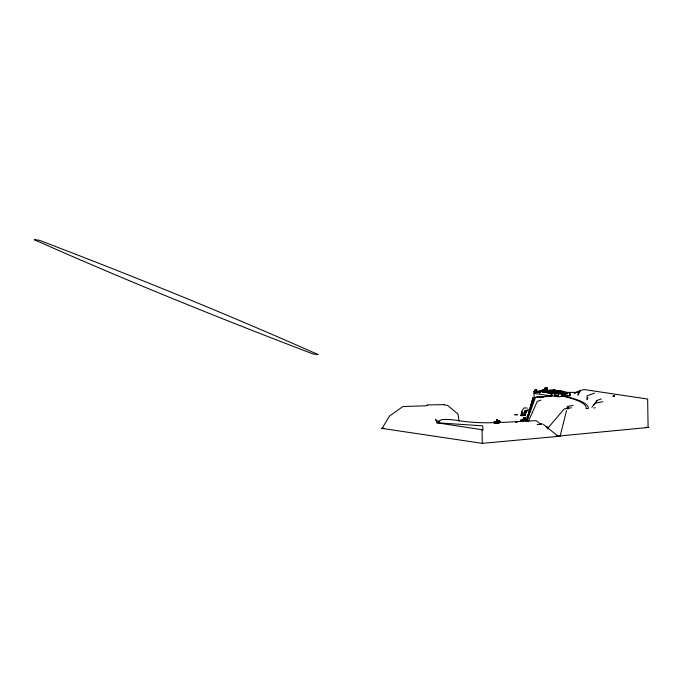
<?xml version="1.0" encoding="UTF-8"?>
<svg xmlns="http://www.w3.org/2000/svg" width="683" height="683" viewBox="0 0 683 683"><rect width="100%" height="100%" fill="white"/><g stroke="black" fill="none" stroke-linecap="round" stroke-linejoin="round"><path stroke-width="1.02" d="M534.106 398.3L534.029 391.615L534.994 391.726M496.925 423.332L496.985 420.165L496.242 421.266M498.829 422.777L498.88 420.813L499.341 422.657M522.58 415.554L522.691 411.567M521.488 413.787L521.599 412.506M496.72 423.11L496.976 420.156L497.48 421.146M544.812 391.965L545.512 391.948M545.597 391.897L546.101 391.76M545.777 391.922L545.879 391.419M546.212 391.658L546.716 391.299M546.588 391.316C545.948 392.144 548.338 390.975 547.16 391.666M547.074 391.794L547.185 391.214L548.432 391.359M547.151 391.743L547.587 391.427L547.535 392.682M547.8 392.657L548.099 391.128M548.022 392.153L548.082 391.205M548.91 392.819L549.149 391.282M549.687 392.742L549.926 391.205L550.208 392.691M550.276 391.444C551.779 389.711 550.489 395.892 550.831 390.334M550.472 392.665L550.643 391.146M560.811 393.767L561.913 393.553L561.921 396.575M560.991 393.792L561.289 393.562M561.793 393.715L562.229 393.451M563.27 394.689L563.432 394.176L563.458 396.097M563.373 394.518L563.296 396.311M526.123 412.643L526.192 412.114M494.261 423.34L494.253 421.257L494.33 422.359L495.901 422.214A37.505 15.017 49.1 0 1 495.841 422.939L496.925 420.147L500.443 421.983A21.284 9.938 85.6 0 1 500.494 422.384M499.042 422.76L498.803 420.813L498.155 421.923L498.812 420.813L498.513 422.811L498.803 420.813L496.874 420.165L495.773 423.358L496.925 420.147L497.924 423.153L498.812 420.813L499.375 421.804M525.611 414L525.594 413.821M535.609 391.803C536.548 389.327 535.498 389.225 535.199 391.752L535.216 390.326A0.982 0.803 -81.5 0 1 536.778 390.206L536.804 391.598L544.829 390.685M524.561 411.431L525.594 415.341L522.23 415.588L520.95 415.401L521.684 411.473M555.911 436.104L560.137 436.206L566.531 410.543M526.806 419.482L532.877 397.719M566.788 408.502L567.36 406.487L573.097 405.343M527.25 418.747L533.321 397.651M526.559 420.079L533.278 397.574M527.071 420.472L534.2 397.455L552.359 395.807M545.999 391.402L545.649 391.555M546.298 389.412L546.229 390.761M547.945 391.59L548.551 391.427M560.017 393.758L560.692 393.732M562.118 393.374L561.614 393.69L562.937 393.562M526.687 420.839L534.217 397.369M526.832 411.004L527.404 410.449M567.949 408.912L568.623 406.931L567.906 408.912M498.172 422.709L498.821 420.813L499 422.862M521.966 410.773L524.143 407.862L527.216 408.067M497.984 423.212L498.829 420.813M526.815 421.385L535.259 397.967L536.334 397.164L551.147 395.927L551.087 390.309M528.394 421.291L537.265 401.416L541.064 400.067M587.892 397.873L586.979 399.521L587.124 395.833L594.56 393.177M546.238 389.404L546.776 389.447M545.623 391.735L546.101 391.513M546.451 391.59L545.948 391.555M559.232 393.758L559.701 393.604M523.528 417.834L525.509 418.013M593.775 404.942L597.044 400.887M591.896 407.188L595.183 403.124L602.858 401.732M547.168 428.967L564.243 408.938L571.492 407.768M495.815 422.973L495.67 422.854A14.13 8.888 81 0 1 495.645 423.093M558.566 396.738L552.112 395.833L552.069 392.836L559.018 393.758M562.724 393.348L563.364 393.434L563.407 396.43M563.347 394.159L564.073 393.954M436.787 422.76L482.77 425.842L482.838 429.846L436.787 422.76L441.56 419.686C451.062 418.645 460.333 421.3 469.767 422.026C491.931 424.1 514.171 421.283 536.257 420.719L540.543 424.322L537.086 424.655M524.817 419.26L522.478 419.311L525.697 418.995M427.712 405.198L425.714 405.822L402.944 406.522L389.455 416.092L382.104 428.412L382.856 428.335M546.332 389.276L546.81 390.719M546.502 391.53L547.177 391.564M549.465 391.026L549.9 391.026M526.456 419.217L523.571 419.439L524.954 419.191M427.473 404.925L444.283 404.643M601.356 398.915L596.293 400.656L596.327 402.526M524.117 417.637L524.911 417.526M514.342 414.786L517.449 414.803L515.81 414.615M521.411 414.974L523.776 415.281L520.591 415.469L524.493 414.94M544.556 391.991L544.035 392.042L544.735 392.016M576.076 392.751L574.215 393.152L580.67 390.386L584.392 389.592L647.646 399.034L648.09 427.498L646.007 427.182M614.205 396.422L612.805 396.447M525.825 411.687L526.021 410.782L527.225 410.312M526.2 412.037L526.269 411.166L527.464 410.688M613.633 395.85L614.427 396.029L613.633 396.063M613.804 395.901L614.205 395.559L613.778 396.089M614.128 395.85L613.744 395.875M614.324 395.858L614.111 395.568M614.29 396.208L613.368 396.217L614.265 396.183M614.085 396.225L614.051 396.012M526.158 412.054C524.049 411.96 527.865 409.33 528.89 409.663M541.004 397.216L545.06 396.703M547.092 396.447L551.147 395.927L534.029 393.374M515.563 422.444L517.185 422.231M614.393 396.183L613.53 396.183M523.511 415.46L521.547 415.682L522.982 415.546M545.136 389.395L542.686 389.626L542.712 391L543.437 391.111L543.386 389.728L545.828 389.506L545.102 389.395L545.077 387.995L546.477 387.867M547.057 387.97L547.1 390.676L546.494 390.582L550.831 390.488L547.254 390.83L547.211 387.978L545.811 388.106L545.854 390.813L545.837 388.089L545.077 387.995M545.845 388.917L547.074 388.798M542.686 389.626L544.342 389.908M545.802 389.925L542.729 390.061M546.878 390.488L550.174 390.172M536.437 391.547C526.892 391.461 550.285 393.476 534.029 391.615M536.582 391.564L544.317 390.778M534.029 391.982L536.437 391.752M540.56 391.359L553.862 390.044L564.576 391.641L548.449 393.075M534.618 391.811L537.367 391.385M534.627 392.008L538.076 391.991M535.318 392.119L540.321 392.162M552.598 390.206L552.607 390.659L561.042 391.718M538.417 392.144L535.327 392.247M552.607 390.659L552.974 390.266L552.521 390.215L552.53 390.761L553.793 390.633M536.642 392.349L538.75 392.281M552.53 390.761L562.271 391.948M548.44 392.896L555.894 392.657M541.44 391.82L541.431 391.274L551.36 392.759L563.227 391.632L553.597 390.215M550.558 393.101L553.682 392.802M552.231 393.109L554.05 392.93M551.181 393.331L564.149 392.093L564.141 391.641L553.785 390.095L553.759 392.571M551.181 393.425L564.149 392.187M558.446 393.792L570.126 392.674L570.168 395.67L558.498 396.789L558.523 393.741L552.308 392.819M563.364 393.434L561.622 393.51M565.148 393.169L566.924 393.092L566.967 396.089M566.745 393.092L565.148 393.323M554.425 394.74L554.442 395.645M555.159 394.851L554.938 395.773L554.92 394.876M555.979 394.97L555.919 395.867M556.893 395.107L556.662 396.038L556.645 395.115M557.67 395.226L557.678 396.123M563.364 396.208L564.534 396.208A251.395 28.891 -0.9 0 1 588.319 408.451L586.116 408.665A250.985 28.848 -0.9 0 0 563.381 396.319L563.21 396.294M525.347 412.95L525.227 410.406M525.739 413.01L525.27 411.772M593.681 407.939L595.2 407.794M520.95 415.401L525.526 414.965M496.003 423.597L495.909 421.522L496.089 423.588M494.33 422.427L495.841 422.265M495.414 422.734L495.926 422.811M496.012 422.862L495.414 422.794M482.838 429.846L482.078 429.923L482.292 443.361L557.977 436.411M560.128 435.916L648.85 427.421M537.675 397.173L551.147 395.927M525.765 418.773L525.048 419.038M521.479 419.943L520.6 420.105L523.323 419.917M525.432 419.686L527.028 419.567M527.037 419.242L525.526 419.311M524.681 417.731L524.168 417.765L525.654 417.808M568.094 392.418L577.938 392.358M383.88 428.48L381.293 428.582L383.872 428.19M549.158 391.333C549.695 394.834 549.337 390.113 548.893 391.624M547.407 391.402L547.843 391.641M561.87 393.348L562.092 393.485M526.875 416.51L528.386 416.621M439.528 421.172L437 420.976L435.609 419.533L436.616 421.368M547.211 387.978L545.239 388.439M570.126 392.674L563.501 391.743L563.526 393.741M545.247 389.353L545.854 389.438M550.097 390.224L551.266 390.334M566.924 393.092L566.745 393.254M546.528 390.727L547.254 390.83M549.935 391.257L550.455 391.47M549.234 391.547L549.67 391.547M553.759 392.392L555.8 392.691M555.8 392.87L553.614 393.049M534.832 391.701L534.815 390.309A0.982 0.803 -81.5 0 1 536.411 390.155L536.778 390.206M555.689 393.101L552.641 392.734L552.684 393.28L552.735 392.734M564.534 396.208L564.337 394.561L564.448 396.2M534.815 390.309L535.583 390.386M568.35 395.397L570.168 395.67M552.146 393.101L539.476 391.197L539.493 392.435M550.302 392.956L550.797 393.015M542.362 391.888L545.41 392.409M547.356 392.631L550.669 393.066M542.9 392.102L544.966 392.409M547.04 392.716L549.115 393.118M538.076 391.854L537.231 391.308M538.409 391.991L537.547 391.905L537.606 391.368M524.424 415.23L524.979 415.315A5.216 2.963 84.5 0 1 524.937 414.829M444.326 404.968L447.433 405.292L458.071 414.146L458.959 421.266M541.679 423.682L540.629 423.528L541.602 424.604M546.255 426.926L548.005 427.191M381.293 428.292L482.292 443.361M557.063 435.66L560.137 436.206M564.209 394.014L563.629 394.219L563.868 396.251M564.243 394.467L563.876 394.074L563.91 396.106M549.815 391.188L549.516 392.716M500.519 421.974L498.829 420.976L499.555 422.862M525.193 420.882L524.646 419.729M542.968 424.092L557.977 436.121M564.038 393.989L564.508 394.586M546.357 426.44L547.04 427.242M529.445 409.604L529.76 410.048M564.252 394.219L564.278 396.012M496.976 420.156L497.762 423.255M524.962 410.449L525.44 412.942M523.87 412.506L524.271 415.477M569.707 392.674L569.759 395.67M565.481 396.234L565.464 393.22L564.969 393.169L565.012 396.166M563.74 391.718L563.774 393.715M563.099 391.632L563.108 392.179M561.409 393.51L561.452 396.507M553.862 390.044L553.896 392.042M553.606 390.761L553.623 390.198L552.965 390.821M553.213 393.391L553.145 391.607C551.796 391.53 554.314 391.743 553.162 393.399M551.36 392.759L551.369 393.306M551.172 392.879L551.224 395.875M550.011 391.47L550.037 392.665M545.23 388.004L545.145 389.831M540.816 391.333L540.825 391.786M539.707 391.171L539.741 393.425M536.411 390.155L536.394 391.726L536.01 390.249M494.381 422.41A0.862 0.7 -81.5 0 0 495.756 422.273A9.656 7.709 -71.2 0 1 495.192 423.042M525.022 412.916A5.216 2.963 84.5 0 1 525.517 411.277M496.9 420.156L496.456 423.264L496.9 420.156L497.25 423.187L496.908 420.156M579.79 390.753L577.852 395.073L580.67 390.386L579.79 390.753M520.847 420.805L523.87 420.719L520.847 420.805M318.03 354.537L313.138 353.99C219.234 318.158 125.988 280.465 34.15 239.639L39.11 240.203C132.98 276.026 226.21 313.719 318.03 354.537"/></g></svg>
